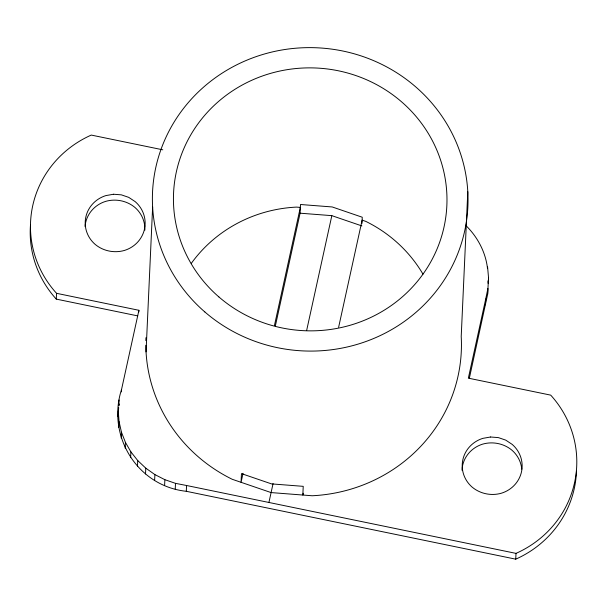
<?xml version="1.0" encoding="UTF-8"?>
<svg xmlns="http://www.w3.org/2000/svg" width="607" height="607" viewBox="0 0 607 607"><rect width="100%" height="100%" fill="white"/><g stroke="black" fill="none" stroke-linecap="round" stroke-linejoin="round"><path stroke-width="0.91" d="M137.721 315.89L56.284 299.114L56.55 293.318A105.216 101.141 2.6 0 1 91.262 135.073L162.782 149.808M576.468 471.222A105.216 101.141 2.6 0 1 515.738 559.168L186.296 491.298C137.129 486.048 106.566 435.773 121.559 389.413L138.912 310.291L56.55 293.318M119.101 399.983L118.835 405.779L119.245 404.019M118.79 427.411L119.055 421.615L118.259 410.795M121.446 391.894L121.559 389.413M121.203 438.011L121.461 432.222L119.055 421.615M125.179 448.178L125.437 442.382L121.461 432.222M130.634 457.686L130.9 451.889L125.437 442.382M138.836 311.945L138.912 310.291M137.463 466.343L137.728 460.546L130.9 451.889M146.044 351.893L152.623 207.025M145.521 473.961L145.779 468.164L137.728 460.546M154.626 480.387L154.891 474.591L145.779 468.164M164.603 485.486L164.869 479.689L154.891 474.591M175.233 489.151L175.499 483.354L164.869 479.689M186.296 491.298L186.561 485.501L175.499 483.354M275.381 325.86L300.093 213.194L300.488 204.506L332.226 206.957L362.258 217.23L361.977 223.437M467.792 191.698L461.214 336.559A157.828 151.712 2.6 0 1 312.165 495.76L271.094 492.581L232.231 479.287A157.828 151.712 2.6 0 1 145.824 345.315M485.441 304.835L485.706 299.039L487.907 288.492L487.641 294.289L469.302 378.434M487.52 268.666C485.759 252.284 477.436 236.624 465.569 225.235M487.596 267.012L488.536 277.74L488.278 283.537L488.043 280.851M515.738 559.168L516.003 553.379A105.216 101.141 2.6 0 0 550.716 395.134L468.354 378.161L485.706 299.039M487.641 294.289L488.536 277.74M117.993 416.592L118.699 407.585M274.425 325.602L300.351 207.397L296.497 207.101A136.787 131.484 2.6 0 0 191.311 263.37M243.035 473.316L241.062 482.307L241.457 473.619L271.488 483.885L303.227 486.344L302.832 495.039L303.227 493.241M268.924 502.467L273.067 483.589M306.672 330.352L331.832 215.652L361.863 225.918M338.63 327.249L362.129 220.129L365.778 221.373A136.787 131.484 2.6 0 1 422.973 274.152M300.093 213.194L331.832 215.652M186.561 485.501L516.003 553.379M85.041 226.494A29.963 28.802 2.6 0 1 105.603 201.395C115.679 198.459 126.855 200.705 134.921 207.435A29.963 28.802 2.6 0 1 144.83 227.352M144.868 228.285A29.963 28.802 2.6 0 1 144.845 230.174M145.847 340.58A157.828 151.712 2.6 0 1 145.938 337.735M461.98 470.197A29.963 28.802 2.6 0 1 482.603 444.149C492.679 441.221 503.856 443.467 511.929 450.189A29.963 28.802 2.6 0 1 521.77 469.173M56.284 299.114A105.216 101.141 2.6 0 1 30.471 225.151M113.555 194.24L105.868 195.598A29.963 28.802 2.6 0 0 95.162 244.386C103.236 251.116 114.412 253.362 124.488 250.425A29.963 28.802 2.6 0 0 135.186 201.638L128.73 197.366L121.354 194.847L113.555 194.24M490.555 437.002L482.868 438.353A29.963 28.802 2.6 0 0 472.17 487.14C480.236 493.87 491.412 496.116 501.488 493.188A29.963 28.802 2.6 0 0 512.187 444.4L505.737 440.128L498.355 437.601L490.555 437.002M204.817 311.93A157.828 151.712 2.6 0 0 464.636 231.176A157.828 151.712 2.6 0 0 261.177 54.971A157.828 151.712 2.6 0 0 204.817 311.93M218.869 296.922A136.787 131.484 2.6 0 0 444.043 226.935A136.787 131.484 2.6 0 0 267.717 74.229A136.787 131.484 2.6 0 0 218.869 296.922"/></g></svg>
